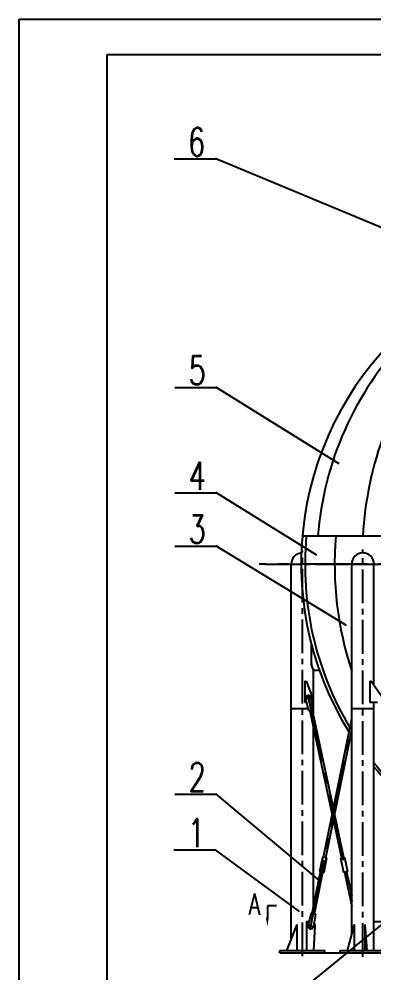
# Model space of a CAD drawing. Extents: x 14295 to 55529, y 90 to 48558.
# Drawn here: x 53676.1 to 53776.6, y 40145.3 to 40415.1 of the extents above; entities that cross this region are included whole.
import ezdxf

# ---------------------------------------------------------------- set-up
doc = ezdxf.new("R2010")
doc.units = 0
doc.header["$MEASUREMENT"] = 0
doc.linetypes.add('CENTER2', pattern=[28.575, 19.05, -3.175, 3.175, -3.175])
doc.layers.get('0').update_dxf_attribs({"linetype": 'CONTINUOUS'})
doc.layers.get('DEFPOINTS').update_dxf_attribs({"linetype": 'CONTINUOUS'})
for name, color, linetype in [('图层1', 7, 'CONTINUOUS'), ('图层2', 1, 'CONTINUOUS'), ('图层3', 2, 'CENTER2')]:
    doc.layers.add(name, color=color, linetype=linetype)
doc.styles.add('文字', font='txt.shx', dxfattribs={"width": 0.71, "bigfont": 'hzfs.shx'})

msp = doc.modelspace()

# ---------------------------------------------------------------- linework, layer by layer
at = {"color": 1, "linetype": 'BYBLOCK'}
msp.add_line((53746.431, 40164.287), (53746.431, 40160.95), dxfattribs=at)
msp.add_solid([(53746.847, 40160.95), (53746.014, 40160.95), (53746.431, 40158.45)], dxfattribs=at)
at = {"layer": 'DEFPOINTS', "color": 0, "linetype": 'BYBLOCK'}
msp.add_point((53746.431, 40158.45), dxfattribs=at)
at = {"layer": '图层1'}
for p, q in [((53701.087, 39831.116), (53701.087, 40405.116)), ((53701.087, 40405.116), (54507.087, 40405.116)), ((53935.675, 40268.803), (53756.36, 40268.803)), ((53753.21, 40155.022), (53753.21, 40260.959)), ((53753.21, 40260.959), (53756.018, 40260.959)), ((53770.333, 40156.447), (53770.333, 40260.959)), ((53770.333, 40260.959), (53776.633, 40260.959)), ((53776.633, 40226.697), (53776.633, 40260.959)), ((53758.915, 40232.249), (53758.915, 40238.307)), ((53759.51, 40217.815), (53759.51, 40230.959)), ((53759.51, 40230.959), (53761.165, 40230.959)), ((53757.047, 40227.801), (53757.403, 40227.801)), ((53757.047, 40227.801), (53757.403, 40227.801)), ((53757.047, 40227.801), (53757.047, 40221.801)), ((53757.403, 40227.801), (53759.172, 40223.453)), ((53775.432, 40227.801), (53775.432, 40221.801)), ((53775.432, 40227.801), (53775.832, 40227.801)), ((53775.832, 40227.801), (53778.804, 40223.705)), ((53757.572, 40221.801), (53757.047, 40221.801)), ((53758.227, 40219.415), (53757.311, 40222.752)), ((53758.76, 40222.959), (53758.76, 40222.959)), ((53759.4, 40219.666), (53758.873, 40223.085)), ((53777.637, 40221.801), (53775.432, 40221.801)), ((53776.633, 40151.659), (53776.633, 40221.801)), ((53758.078, 40219.959), (53753.21, 40219.959)), ((53758.814, 40219.538), (53758.227, 40219.413)), ((53758.501, 40219.471), (53764.808, 40189.986)), ((53758.813, 40219.541), (53759.4, 40219.666)), ((53759.127, 40219.607), (53765.127, 40191.554)), ((53776.633, 40219.959), (53770.333, 40219.959)), ((53762.375, 40178.027), (53770.333, 40217.137)), ((53759.51, 40163.949), (53759.51, 40214.755)), ((53763.002, 40177.899), (53770.333, 40213.927)), ((53765.462, 40189.989), (53768.022, 40178.022)), ((53765.143, 40188.421), (53767.396, 40177.888)), ((53761.312, 40173.957), (53762.149, 40178.073)), ((53762.149, 40178.073), (53761.312, 40173.957)), ((53763.227, 40177.853), (53762.149, 40178.073)), ((53768.247, 40178.07), (53767.171, 40177.84)), ((53768.247, 40178.07), (53767.709, 40177.955)), ((53768.247, 40178.07), (53769.125, 40173.963)), ((53762.39, 40173.738), (53763.227, 40177.853)), ((53763.227, 40177.853), (53762.39, 40173.738)), ((53762.687, 40177.963), (53763.227, 40177.853)), ((53767.171, 40177.84), (53768.05, 40173.732)), ((53759.144, 40162.152), (53761.537, 40173.911)), ((53759.772, 40162.024), (53762.164, 40173.784)), ((53762.39, 40173.738), (53761.312, 40173.957)), ((53761.85, 40173.848), (53762.39, 40173.738)), ((53761.85, 40173.848), (53761.85, 40173.848)), ((53769.125, 40173.963), (53768.05, 40173.732)), ((53768.274, 40173.781), (53770.333, 40164.156)), ((53769.125, 40173.963), (53768.587, 40173.848)), ((53768.9, 40173.914), (53770.333, 40167.215)), ((53749.037, 40164.287), (53746.431, 40164.287)), ((53758.87, 40162.208), (53757.987, 40158.863)), ((53759.458, 40162.088), (53758.87, 40162.208)), ((53759.458, 40162.088), (53760.046, 40161.969)), ((53760.046, 40161.969), (53759.552, 40158.544)), ((53757.56, 40159.859), (53757.56, 40151.659)), ((53757.56, 40159.859), (53758.25, 40159.859)), ((53776.633, 40159.859), (53779.033, 40159.859)), ((53754.791, 40159.041), (53751.887, 40151.659)), ((53754.791, 40159.041), (53754.791, 40151.659)), ((53759.074, 40158.595), (53759.074, 40158.595)), ((53759.56, 40151.659), (53759.958, 40158.59)), ((53771.029, 40159.041), (53769.05, 40151.659)), ((53771.029, 40159.041), (53771.029, 40151.659)), ((53774.05, 40159.041), (53774.05, 40151.659)), ((53774.05, 40159.041), (53774.611, 40151.659)), ((53749.96, 40151.659), (53762.76, 40151.659)), ((53749.96, 40150.959), (53749.96, 40151.659)), ((53762.76, 40150.959), (53762.76, 40151.659)), ((53767.083, 40151.659), (53779.883, 40151.659)), ((53767.083, 40150.959), (53767.083, 40151.659)), ((53749.96, 40150.959), (53762.76, 40150.959)), ((53767.083, 40150.959), (53779.883, 40150.959))]:
    msp.add_line(p, q, dxfattribs=at)
for centre, radius, start, end in [((53846.018, 40260.959), 90, 328.13415, 211.86585), ((53851.826, 40261.745), 91.35, 136.52472, 175.56922), ((53872.071, 40263.428), 98.734, 141.7172, 176.87976), ((53847.097, 40260.743), 89.995, 174.86194, 210.83182), ((53861.759, 40260.802), 96.265, 175.23295, 198.24412), ((53756.36, 40260.959), 3.15, 95.24207, 180), ((53773.483, 40260.959), 3.15, 0, 180), ((53761.284, 40232.56), 2.39, 172.52528, 222.06456), ((53758.083, 40222.963), 0.8, 8.75692, 195.34105), ((53758.06, 40223.001), 1.2, 321.65829, 22.13464), ((53847.097, 40260.743), 89.995, 211.4334, 211.4625), ((53846.018, 40260.959), 90, 212.45599, 212.76065), ((53847.097, 40260.743), 89.995, 218.46596, 224.76949), ((53846.018, 40260.959), 90, 219.56177, 234.87982), ((53758.76, 40158.659), 1.2, 356.71338, 39.98394), ((53758.76, 40158.659), 0.8, 165.21012, 351.79425)]:
    msp.add_arc(centre, radius, start, end, dxfattribs=at)
at = {"layer": '图层2'}
for p, q in [((53676.087, 40415.116), (54517.087, 40415.116)), ((53676.087, 39821.116), (53676.087, 40415.116)), ((53731.93, 40375.45), (53720.065, 40375.45)), ((53812.277, 40342.264), (53731.68, 40375.632)), ((53732.093, 40310.836), (53720.228, 40310.836)), ((53766.77, 40289.322), (53731.844, 40311.018)), ((53732.093, 40280.991), (53720.228, 40280.991)), ((53760.423, 40263.436), (53731.844, 40281.173)), ((53732.093, 40265.896), (53720.228, 40265.896)), ((53768.818, 40243.59), (53731.844, 40266.078)), ((53732.093, 40195.796), (53720.228, 40195.796)), ((53761.202, 40171.431), (53731.844, 40195.978)), ((53807.562, 40182.477), (53738.937, 40126.54)), ((53731.844, 40179.983), (53719.979, 40179.983)), ((53755.497, 40162.721), (53731.844, 40179.983)), ((53762.76, 40150.959), (53929.275, 40150.959))]:
    msp.add_line(p, q, dxfattribs=at)
at = {"layer": '图层3', "ltscale": 0.5}
for p, q in [((53756.36, 40150.051), (53756.36, 40264.74)), ((53773.483, 40149.883), (53773.483, 40265.069)), ((53745.819, 40260.959), (53947.881, 40260.959))]:
    msp.add_line(p, q, dxfattribs=at)
at = {"layer": '图层3'}
for p, q in [((53946.217, 40260.959), (53744.154, 40260.959)), ((53758.581, 40222.959), (53757.585, 40222.959)), ((53757.914, 40223.746), (53770.333, 40165.685)), ((53758.083, 40223.381), (53758.083, 40222.536)), ((53758.083, 40222.963), (53758.991, 40218.709)), ((53758.846, 40222.959), (53758.845, 40222.959)), ((53759.51, 40219.959), (53759.355, 40219.959)), ((53758.76, 40158.659), (53770.333, 40215.532)), ((53758.677, 40158.249), (53759.615, 40162.862)), ((53758.521, 40157.483), (53758.999, 40159.834)), ((53758.236, 40158.765), (53759.212, 40158.567)), ((53759.56, 40158.659), (53759.559, 40158.659))]:
    msp.add_line(p, q, dxfattribs=at)

# ---------------------------------------------------------------- texts
at = {"color": 1, "linetype": 'BYBLOCK', "extrusion": (0, 0, -1), "insert": (53744.415, 40167.725), "char_height": 6, "width": 3.69345, "attachment_point": 1, "text_direction": (-1, 0, 0), "style": '文字'}
msp.add_mtext('A', dxfattribs=at)
at = {"layer": '图层2', "char_height": 8, "width": 7.981, "attachment_point": 1, "style": '文字'}
for s, insert in [('6', (53723.949, 40384.378)), ('5', (53724.112, 40319.765)), ('4', (53724.112, 40289.919)), ('3', (53724.112, 40274.825)), ('2', (53724.112, 40204.724)), ('1', (53723.863, 40188.911))]:
    msp.add_mtext(s, dxfattribs=dict(at, insert=insert))

doc.saveas('drawing.dxf')
